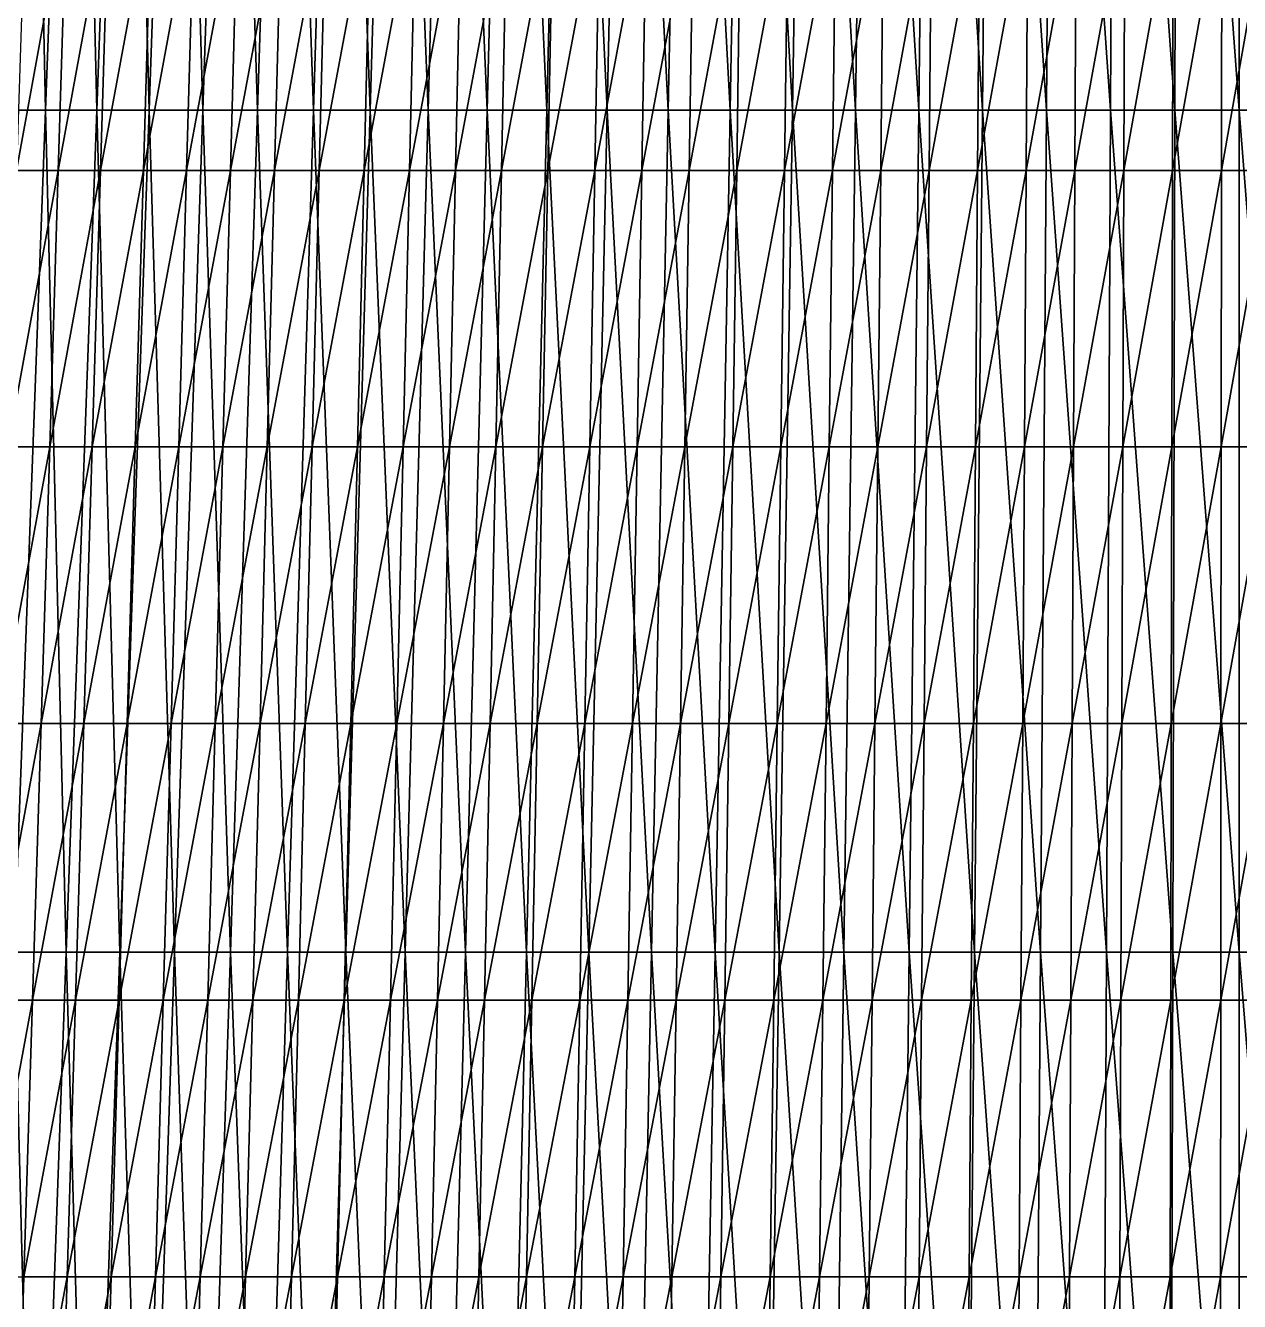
# Model space of a CAD drawing. Extents: x -53 to 3.8, y 0 to 88.2.
# Drawn here: x -37.31 to -24.65, y 31.48 to 44.79 of the extents above; entities that cross this region are included whole.
import ezdxf

# ---------------------------------------------------------------- set-up
doc = ezdxf.new("R2010")
doc.units = 0

msp = doc.modelspace()

# ---------------------------------------------------------------- linework, layer by layer
for points in [[(-37.6209, 43.9056, 20.2952), (-37.7823, 52.6867, 18.3792), (-37.2851, 52.6867, 18.7994)], [(-37.6209, 43.9056, 20.2952), (-37.2851, 52.6867, 18.7994), (-37.1015, 43.9056, 20.7198)], [(-37.1015, 43.9056, 20.7198), (-37.2851, 52.6867, 18.7994), (-36.7743, 52.6867, 19.2032)], [(-36.7743, 52.6867, 19.2032), (-36.5681, 43.9056, 21.1269), (-37.1015, 43.9056, 20.7198)], [(-36.2506, 52.6867, 19.5902), (-36.5681, 43.9056, 21.1269), (-36.7743, 52.6867, 19.2032)], [(-36.2506, 52.6867, 19.5902), (-36.0214, 43.9056, 21.5161), (-36.5681, 43.9056, 21.1269)], [(-35.7145, 52.6867, 19.96), (-36.0214, 43.9056, 21.5161), (-36.2506, 52.6867, 19.5902)], [(-35.7145, 52.6867, 19.96), (-35.462, 43.9056, 21.887), (-36.0214, 43.9056, 21.5161)], [(-35.1665, 52.6867, 20.3123), (-35.462, 43.9056, 21.887), (-35.7145, 52.6867, 19.96)], [(-35.462, 43.9056, 21.887), (-35.1665, 52.6867, 20.3123), (-34.8904, 43.9056, 22.2392)], [(-34.8904, 43.9056, 22.2392), (-35.1665, 52.6867, 20.3123), (-34.6074, 52.6867, 20.6467)], [(-34.8904, 43.9056, 22.2392), (-34.6074, 52.6867, 20.6467), (-34.3075, 43.9056, 22.5723)], [(-34.3075, 43.9056, 22.5723), (-34.6074, 52.6867, 20.6467), (-34.0377, 52.6867, 20.9628)], [(-34.0377, 52.6867, 20.9628), (-33.7137, 43.9056, 22.8859), (-34.3075, 43.9056, 22.5723)], [(-33.458, 52.6867, 21.2604), (-33.7137, 43.9056, 22.8859), (-34.0377, 52.6867, 20.9628)], [(-33.458, 52.6867, 21.2604), (-33.1098, 43.9056, 23.1796), (-33.7137, 43.9056, 22.8859)], [(-32.8689, 52.6867, 21.539), (-33.1098, 43.9056, 23.1796), (-33.458, 52.6867, 21.2604)], [(-32.8689, 52.6867, 21.539), (-32.4964, 43.9056, 23.453), (-33.1098, 43.9056, 23.1796)], [(-32.271, 52.6867, 21.7983), (-32.4964, 43.9056, 23.453), (-32.8689, 52.6867, 21.539)], [(-32.4964, 43.9056, 23.453), (-32.271, 52.6867, 21.7983), (-31.8741, 43.9056, 23.7058)], [(-31.8741, 43.9056, 23.7058), (-32.271, 52.6867, 21.7983), (-31.6649, 52.6867, 22.038)], [(-31.8741, 43.9056, 23.7058), (-31.6649, 52.6867, 22.038), (-31.2435, 43.9056, 23.9375)], [(-31.2435, 43.9056, 23.9375), (-31.6649, 52.6867, 22.038), (-31.0511, 52.6867, 22.2576)], [(-31.2435, 43.9056, 23.9375), (-31.0511, 52.6867, 22.2576), (-30.6055, 43.9056, 24.1479)], [(-30.6055, 43.9056, 24.1479), (-31.0511, 52.6867, 22.2576), (-30.4304, 52.6867, 22.457)], [(-30.4304, 52.6867, 22.457), (-29.9606, 43.9056, 24.3368), (-30.6055, 43.9056, 24.1479)], [(-29.8035, 52.6867, 22.6359), (-29.9606, 43.9056, 24.3368), (-30.4304, 52.6867, 22.457)], [(-29.8035, 52.6867, 22.6359), (-29.3098, 43.9056, 24.504), (-29.9606, 43.9056, 24.3368)], [(-29.171, 52.6867, 22.7944), (-29.3098, 43.9056, 24.504), (-29.8035, 52.6867, 22.6359)], [(-29.3098, 43.9056, 24.504), (-29.171, 52.6867, 22.7944), (-28.6538, 43.9056, 24.6495)], [(-28.6538, 43.9056, 24.6495), (-29.171, 52.6867, 22.7944), (-28.5337, 52.6867, 22.9322)], [(-28.6538, 43.9056, 24.6495), (-28.5337, 52.6867, 22.9322), (-27.9932, 43.9056, 24.773)], [(-27.9932, 43.9056, 24.773), (-28.5337, 52.6867, 22.9322), (-27.8922, 52.6867, 23.0492)], [(-27.9932, 43.9056, 24.773), (-27.8922, 52.6867, 23.0492), (-27.3288, 43.9056, 24.8745)], [(-27.3288, 43.9056, 24.8745), (-27.8922, 52.6867, 23.0492), (-27.2473, 52.6867, 23.1453)], [(-27.2473, 52.6867, 23.1453), (-26.6614, 43.9056, 24.9539), (-27.3288, 43.9056, 24.8745)], [(-26.5995, 52.6867, 23.2204), (-26.6614, 43.9056, 24.9539), (-27.2473, 52.6867, 23.1453)], [(-26.5995, 52.6867, 23.2204), (-25.9918, 43.9056, 25.0108), (-26.6614, 43.9056, 24.9539)], [(-25.9496, 52.6867, 23.2743), (-25.9918, 43.9056, 25.0108), (-26.5995, 52.6867, 23.2204)], [(-25.9496, 52.6867, 23.2743), (-25.3205, 43.9056, 25.0453), (-25.9918, 43.9056, 25.0108)], [(-25.2983, 52.6867, 23.3069), (-25.3205, 43.9056, 25.0453), (-25.9496, 52.6867, 23.2743)], [(-25.3205, 43.9056, 25.0453), (-25.2983, 52.6867, 23.3069), (-24.6485, 43.9056, 25.0572)], [(-24.6485, 43.9056, 25.0572), (-25.2983, 52.6867, 23.3069), (-24.6462, 52.6867, 23.3181)], [(-24.6485, 43.9056, 25.0572), (-24.6462, 52.6867, 23.3181), (-23.9765, 43.9056, 25.0465)], [(-36.8789, 46.1624, 25.2639), (-37.4039, 43.2773, 25.5247), (-36.9684, 43.2773, 25.7894)], [(-37.3118, 46.1624, 25.0028), (-37.4039, 43.2773, 25.5247), (-36.8789, 46.1624, 25.2639)], [(-36.9684, 43.2773, 25.7894), (-36.4406, 46.1624, 25.516), (-36.8789, 46.1624, 25.2639)], [(-36.5275, 43.2773, 26.0448), (-36.4406, 46.1624, 25.516), (-36.9684, 43.2773, 25.7894)], [(-36.5275, 43.2773, 26.0448), (-35.997, 46.1624, 25.7589), (-36.4406, 46.1624, 25.516)], [(-36.0812, 43.2773, 26.291), (-35.997, 46.1624, 25.7589), (-36.5275, 43.2773, 26.0448)], [(-35.5486, 46.1624, 25.9925), (-36.0812, 43.2773, 26.291), (-35.6299, 43.2773, 26.5277)], [(-35.997, 46.1624, 25.7589), (-36.0812, 43.2773, 26.291), (-35.5486, 46.1624, 25.9925)], [(-35.0953, 46.1624, 26.2168), (-35.6299, 43.2773, 26.5277), (-35.1737, 43.2773, 26.755)], [(-35.5486, 46.1624, 25.9925), (-35.6299, 43.2773, 26.5277), (-35.0953, 46.1624, 26.2168)], [(-35.1737, 43.2773, 26.755), (-34.6374, 46.1624, 26.4316), (-35.0953, 46.1624, 26.2168)], [(-34.7129, 43.2773, 26.9728), (-34.6374, 46.1624, 26.4316), (-35.1737, 43.2773, 26.755)], [(-34.7129, 43.2773, 26.9728), (-34.1752, 46.1624, 26.6369), (-34.6374, 46.1624, 26.4316)], [(-34.2475, 43.2773, 27.1808), (-34.1752, 46.1624, 26.6369), (-34.7129, 43.2773, 26.9728)], [(-33.7087, 46.1624, 26.8324), (-34.2475, 43.2773, 27.1808), (-33.7779, 43.2773, 27.3791)], [(-34.1752, 46.1624, 26.6369), (-34.2475, 43.2773, 27.1808), (-33.7087, 46.1624, 26.8324)], [(-33.2383, 46.1624, 27.0183), (-33.7779, 43.2773, 27.3791), (-33.3043, 43.2773, 27.5674)], [(-33.7087, 46.1624, 26.8324), (-33.7779, 43.2773, 27.3791), (-33.2383, 46.1624, 27.0183)], [(-32.7641, 46.1624, 27.1942), (-33.3043, 43.2773, 27.5674), (-32.8267, 43.2773, 27.7458)], [(-33.2383, 46.1624, 27.0183), (-33.3043, 43.2773, 27.5674), (-32.7641, 46.1624, 27.1942)], [(-32.8267, 43.2773, 27.7458), (-32.2863, 46.1624, 27.3602), (-32.7641, 46.1624, 27.1942)], [(-32.3456, 43.2773, 27.9141), (-32.2863, 46.1624, 27.3602), (-32.8267, 43.2773, 27.7458)], [(-31.8052, 46.1624, 27.5162), (-32.3456, 43.2773, 27.9141), (-31.8609, 43.2773, 28.0722)], [(-32.2863, 46.1624, 27.3602), (-32.3456, 43.2773, 27.9141), (-31.8052, 46.1624, 27.5162)], [(-31.3208, 46.1624, 27.662), (-31.8609, 43.2773, 28.0722), (-31.373, 43.2773, 28.2201)], [(-31.8052, 46.1624, 27.5162), (-31.8609, 43.2773, 28.0722), (-31.3208, 46.1624, 27.662)], [(-30.8334, 46.1624, 27.7976), (-31.373, 43.2773, 28.2201), (-30.8821, 43.2773, 28.3575)], [(-31.3208, 46.1624, 27.662), (-31.373, 43.2773, 28.2201), (-30.8334, 46.1624, 27.7976)], [(-30.8821, 43.2773, 28.3575), (-30.3433, 46.1624, 27.9228), (-30.8334, 46.1624, 27.7976)], [(-30.3883, 43.2773, 28.4845), (-30.3433, 46.1624, 27.9228), (-30.8821, 43.2773, 28.3575)], [(-29.8506, 46.1624, 28.0376), (-30.3883, 43.2773, 28.4845), (-29.8919, 43.2773, 28.6009)], [(-30.3433, 46.1624, 27.9228), (-30.3883, 43.2773, 28.4845), (-29.8506, 46.1624, 28.0376)], [(-29.3555, 46.1624, 28.1419), (-29.8919, 43.2773, 28.6009), (-29.3931, 43.2773, 28.7066)], [(-29.8506, 46.1624, 28.0376), (-29.8919, 43.2773, 28.6009), (-29.3555, 46.1624, 28.1419)], [(-28.8584, 46.1624, 28.2357), (-29.3931, 43.2773, 28.7066), (-28.8922, 43.2773, 28.8017)], [(-29.3555, 46.1624, 28.1419), (-29.3931, 43.2773, 28.7066), (-28.8584, 46.1624, 28.2357)], [(-28.8922, 43.2773, 28.8017), (-28.3594, 46.1624, 28.319), (-28.8584, 46.1624, 28.2357)], [(-28.3893, 43.2773, 28.8862), (-28.3594, 46.1624, 28.319), (-28.8922, 43.2773, 28.8017)], [(-27.8587, 46.1624, 28.3918), (-28.3893, 43.2773, 28.8862), (-27.8848, 43.2773, 28.9601)], [(-28.3594, 46.1624, 28.319), (-28.3893, 43.2773, 28.8862), (-27.8587, 46.1624, 28.3918)], [(-27.3566, 46.1624, 28.4542), (-27.8848, 43.2773, 28.9601), (-27.3788, 43.2773, 29.0233)], [(-27.8587, 46.1624, 28.3918), (-27.8848, 43.2773, 28.9601), (-27.3566, 46.1624, 28.4542)], [(-27.3788, 43.2773, 29.0233), (-26.8533, 46.1624, 28.506), (-27.3566, 46.1624, 28.4542)], [(-26.8716, 43.2773, 29.0759), (-26.8533, 46.1624, 28.506), (-27.3788, 43.2773, 29.0233)], [(-26.8716, 43.2773, 29.0759), (-26.349, 46.1624, 28.5473), (-26.8533, 46.1624, 28.506)], [(-26.3634, 43.2773, 29.1178), (-26.349, 46.1624, 28.5473), (-26.8716, 43.2773, 29.0759)], [(-26.3634, 43.2773, 29.1178), (-25.844, 46.1624, 28.5781), (-26.349, 46.1624, 28.5473)], [(-25.8544, 43.2773, 29.149), (-25.844, 46.1624, 28.5781), (-26.3634, 43.2773, 29.1178)], [(-25.8544, 43.2773, 29.149), (-25.3384, 46.1624, 28.5983), (-25.844, 46.1624, 28.5781)], [(-25.3449, 43.2773, 29.1695), (-25.3384, 46.1624, 28.5983), (-25.8544, 43.2773, 29.149)], [(-25.3449, 43.2773, 29.1695), (-24.8325, 46.1624, 28.608), (-25.3384, 46.1624, 28.5983)], [(-24.835, 43.2773, 29.1794), (-24.8325, 46.1624, 28.608), (-25.3449, 43.2773, 29.1695)], [(-24.835, 43.2773, 29.1794), (-24.3265, 46.1624, 28.6072), (-24.8325, 46.1624, 28.608)], [(-24.3251, 43.2773, 29.1786), (-24.3265, 46.1624, 28.6072), (-24.835, 43.2773, 29.1794)], [(-37.4287, 35.1245, 22.2364), (-37.6209, 43.9056, 20.2952), (-37.1015, 43.9056, 20.7198)], [(-37.1015, 43.9056, 20.7198), (-36.8857, 35.1245, 22.6636), (-37.4287, 35.1245, 22.2364)], [(-36.5681, 43.9056, 21.1269), (-36.8857, 35.1245, 22.6636), (-37.1015, 43.9056, 20.7198)], [(-36.5681, 43.9056, 21.1269), (-36.3284, 35.1245, 23.0722), (-36.8857, 35.1245, 22.6636)], [(-36.0214, 43.9056, 21.5161), (-36.3284, 35.1245, 23.0722), (-36.5681, 43.9056, 21.1269)], [(-36.0214, 43.9056, 21.5161), (-35.7574, 35.1245, 23.4617), (-36.3284, 35.1245, 23.0722)], [(-35.462, 43.9056, 21.887), (-35.7574, 35.1245, 23.4617), (-36.0214, 43.9056, 21.5161)], [(-35.7574, 35.1245, 23.4617), (-35.462, 43.9056, 21.887), (-35.1735, 35.1245, 23.8317)], [(-35.1735, 35.1245, 23.8317), (-35.462, 43.9056, 21.887), (-34.8904, 43.9056, 22.2392)], [(-35.1735, 35.1245, 23.8317), (-34.8904, 43.9056, 22.2392), (-34.5773, 35.1245, 24.1817)], [(-34.5773, 35.1245, 24.1817), (-34.8904, 43.9056, 22.2392), (-34.3075, 43.9056, 22.5723)], [(-34.3075, 43.9056, 22.5723), (-33.9695, 35.1245, 24.5113), (-34.5773, 35.1245, 24.1817)], [(-33.7137, 43.9056, 22.8859), (-33.9695, 35.1245, 24.5113), (-34.3075, 43.9056, 22.5723)], [(-33.7137, 43.9056, 22.8859), (-33.3507, 35.1245, 24.8202), (-33.9695, 35.1245, 24.5113)], [(-33.1098, 43.9056, 23.1796), (-33.3507, 35.1245, 24.8202), (-33.7137, 43.9056, 22.8859)], [(-33.1098, 43.9056, 23.1796), (-32.7218, 35.1245, 25.1077), (-33.3507, 35.1245, 24.8202)], [(-32.4964, 43.9056, 23.453), (-32.7218, 35.1245, 25.1077), (-33.1098, 43.9056, 23.1796)], [(-32.7218, 35.1245, 25.1077), (-32.4964, 43.9056, 23.453), (-32.0833, 35.1245, 25.3736)], [(-32.0833, 35.1245, 25.3736), (-32.4964, 43.9056, 23.453), (-31.8741, 43.9056, 23.7058)], [(-32.0833, 35.1245, 25.3736), (-31.8741, 43.9056, 23.7058), (-31.4359, 35.1245, 25.6174)], [(-31.4359, 35.1245, 25.6174), (-31.8741, 43.9056, 23.7058), (-31.2435, 43.9056, 23.9375)], [(-31.4359, 35.1245, 25.6174), (-31.2435, 43.9056, 23.9375), (-30.7805, 35.1245, 25.8388)], [(-30.7805, 35.1245, 25.8388), (-31.2435, 43.9056, 23.9375), (-30.6055, 43.9056, 24.1479)], [(-30.6055, 43.9056, 24.1479), (-30.1178, 35.1245, 26.0376), (-30.7805, 35.1245, 25.8388)], [(-29.9606, 43.9056, 24.3368), (-30.1178, 35.1245, 26.0376), (-30.6055, 43.9056, 24.1479)], [(-29.9606, 43.9056, 24.3368), (-29.4486, 35.1245, 26.2136), (-30.1178, 35.1245, 26.0376)], [(-29.3098, 43.9056, 24.504), (-29.4486, 35.1245, 26.2136), (-29.9606, 43.9056, 24.3368)], [(-29.4486, 35.1245, 26.2136), (-29.3098, 43.9056, 24.504), (-28.7738, 35.1245, 26.3668)], [(-28.7738, 35.1245, 26.3668), (-29.3098, 43.9056, 24.504), (-28.6538, 43.9056, 24.6495)], [(-28.7738, 35.1245, 26.3668), (-28.6538, 43.9056, 24.6495), (-28.0941, 35.1245, 26.4969)], [(-28.0941, 35.1245, 26.4969), (-28.6538, 43.9056, 24.6495), (-27.9932, 43.9056, 24.773)], [(-28.0941, 35.1245, 26.4969), (-27.9932, 43.9056, 24.773), (-27.4104, 35.1245, 26.6038)], [(-27.4104, 35.1245, 26.6038), (-27.9932, 43.9056, 24.773), (-27.3288, 43.9056, 24.8745)], [(-27.3288, 43.9056, 24.8745), (-26.7234, 35.1245, 26.6873), (-27.4104, 35.1245, 26.6038)], [(-26.6614, 43.9056, 24.9539), (-26.7234, 35.1245, 26.6873), (-27.3288, 43.9056, 24.8745)], [(-26.6614, 43.9056, 24.9539), (-26.0339, 35.1245, 26.7474), (-26.7234, 35.1245, 26.6873)], [(-25.9918, 43.9056, 25.0108), (-26.0339, 35.1245, 26.7474), (-26.6614, 43.9056, 24.9539)], [(-25.9918, 43.9056, 25.0108), (-25.3428, 35.1245, 26.7838), (-26.0339, 35.1245, 26.7474)], [(-25.3205, 43.9056, 25.0453), (-25.3428, 35.1245, 26.7838), (-25.9918, 43.9056, 25.0108)], [(-25.3428, 35.1245, 26.7838), (-25.3205, 43.9056, 25.0453), (-24.6508, 35.1245, 26.7963)], [(-24.6508, 35.1245, 26.7963), (-25.3205, 43.9056, 25.0453), (-24.6485, 43.9056, 25.0572)], [(-24.6508, 35.1245, 26.7963), (-24.6485, 43.9056, 25.0572), (-23.9588, 35.1245, 26.785)], [(-23.9588, 35.1245, 26.785), (-24.6485, 43.9056, 25.0572), (-23.9765, 43.9056, 25.0465)], [(-36.9684, 43.2773, 25.7894), (-37.4959, 40.3921, 26.0467), (-37.0579, 40.3921, 26.3148)], [(-37.4039, 43.2773, 25.5247), (-37.4959, 40.3921, 26.0467), (-36.9684, 43.2773, 25.7894)], [(-37.0579, 40.3921, 26.3148), (-36.5275, 43.2773, 26.0448), (-36.9684, 43.2773, 25.7894)], [(-36.6143, 40.3921, 26.5736), (-36.5275, 43.2773, 26.0448), (-37.0579, 40.3921, 26.3148)], [(-36.6143, 40.3921, 26.5736), (-36.0812, 43.2773, 26.291), (-36.5275, 43.2773, 26.0448)], [(-36.1654, 40.3921, 26.823), (-36.0812, 43.2773, 26.291), (-36.6143, 40.3921, 26.5736)], [(-35.6299, 43.2773, 26.5277), (-36.1654, 40.3921, 26.823), (-35.7113, 40.3921, 27.0629)], [(-36.0812, 43.2773, 26.291), (-36.1654, 40.3921, 26.823), (-35.6299, 43.2773, 26.5277)], [(-35.1737, 43.2773, 26.755), (-35.7113, 40.3921, 27.0629), (-35.2522, 40.3921, 27.2933)], [(-35.6299, 43.2773, 26.5277), (-35.7113, 40.3921, 27.0629), (-35.1737, 43.2773, 26.755)], [(-35.2522, 40.3921, 27.2933), (-34.7129, 43.2773, 26.9728), (-35.1737, 43.2773, 26.755)], [(-34.7883, 40.3921, 27.5139), (-34.7129, 43.2773, 26.9728), (-35.2522, 40.3921, 27.2933)], [(-34.7883, 40.3921, 27.5139), (-34.2475, 43.2773, 27.1808), (-34.7129, 43.2773, 26.9728)], [(-34.3199, 40.3921, 27.7247), (-34.2475, 43.2773, 27.1808), (-34.7883, 40.3921, 27.5139)], [(-33.7779, 43.2773, 27.3791), (-34.3199, 40.3921, 27.7247), (-33.8471, 40.3921, 27.9257)], [(-34.2475, 43.2773, 27.1808), (-34.3199, 40.3921, 27.7247), (-33.7779, 43.2773, 27.3791)], [(-33.3043, 43.2773, 27.5674), (-33.8471, 40.3921, 27.9257), (-33.3702, 40.3921, 28.1166)], [(-33.7779, 43.2773, 27.3791), (-33.8471, 40.3921, 27.9257), (-33.3043, 43.2773, 27.5674)], [(-33.3702, 40.3921, 28.1166), (-32.8267, 43.2773, 27.7458), (-33.3043, 43.2773, 27.5674)], [(-32.8894, 40.3921, 28.2974), (-32.8267, 43.2773, 27.7458), (-33.3702, 40.3921, 28.1166)], [(-32.8894, 40.3921, 28.2974), (-32.3456, 43.2773, 27.9141), (-32.8267, 43.2773, 27.7458)], [(-32.4048, 40.3921, 28.468), (-32.3456, 43.2773, 27.9141), (-32.8894, 40.3921, 28.2974)], [(-31.8609, 43.2773, 28.0722), (-32.4048, 40.3921, 28.468), (-31.9167, 40.3921, 28.6283)], [(-32.3456, 43.2773, 27.9141), (-32.4048, 40.3921, 28.468), (-31.8609, 43.2773, 28.0722)], [(-31.373, 43.2773, 28.2201), (-31.9167, 40.3921, 28.6283), (-31.4253, 40.3921, 28.7781)], [(-31.8609, 43.2773, 28.0722), (-31.9167, 40.3921, 28.6283), (-31.373, 43.2773, 28.2201)], [(-31.4253, 40.3921, 28.7781), (-30.8821, 43.2773, 28.3575), (-31.373, 43.2773, 28.2201)], [(-30.9307, 40.3921, 28.9175), (-30.8821, 43.2773, 28.3575), (-31.4253, 40.3921, 28.7781)], [(-30.9307, 40.3921, 28.9175), (-30.3883, 43.2773, 28.4845), (-30.8821, 43.2773, 28.3575)], [(-30.4333, 40.3921, 29.0462), (-30.3883, 43.2773, 28.4845), (-30.9307, 40.3921, 28.9175)], [(-29.8919, 43.2773, 28.6009), (-30.4333, 40.3921, 29.0462), (-29.9332, 40.3921, 29.1641)], [(-30.3883, 43.2773, 28.4845), (-30.4333, 40.3921, 29.0462), (-29.8919, 43.2773, 28.6009)], [(-29.3931, 43.2773, 28.7066), (-29.9332, 40.3921, 29.1641), (-29.4306, 40.3921, 29.2714)], [(-29.8919, 43.2773, 28.6009), (-29.9332, 40.3921, 29.1641), (-29.3931, 43.2773, 28.7066)], [(-29.4306, 40.3921, 29.2714), (-28.8922, 43.2773, 28.8017), (-29.3931, 43.2773, 28.7066)], [(-28.9259, 40.3921, 29.3678), (-28.8922, 43.2773, 28.8017), (-29.4306, 40.3921, 29.2714)], [(-28.9259, 40.3921, 29.3678), (-28.3893, 43.2773, 28.8862), (-28.8922, 43.2773, 28.8017)], [(-28.4193, 40.3921, 29.4535), (-28.3893, 43.2773, 28.8862), (-28.9259, 40.3921, 29.3678)], [(-27.8848, 43.2773, 28.9601), (-28.4193, 40.3921, 29.4535), (-27.9109, 40.3921, 29.5283)], [(-28.3893, 43.2773, 28.8862), (-28.4193, 40.3921, 29.4535), (-27.8848, 43.2773, 28.9601)], [(-27.3788, 43.2773, 29.0233), (-27.9109, 40.3921, 29.5283), (-27.401, 40.3921, 29.5924)], [(-27.8848, 43.2773, 28.9601), (-27.9109, 40.3921, 29.5283), (-27.3788, 43.2773, 29.0233)], [(-27.401, 40.3921, 29.5924), (-26.8716, 43.2773, 29.0759), (-27.3788, 43.2773, 29.0233)], [(-26.8899, 40.3921, 29.6457), (-26.8716, 43.2773, 29.0759), (-27.401, 40.3921, 29.5924)], [(-26.8899, 40.3921, 29.6457), (-26.3634, 43.2773, 29.1178), (-26.8716, 43.2773, 29.0759)], [(-26.3777, 40.3921, 29.6882), (-26.3634, 43.2773, 29.1178), (-26.8899, 40.3921, 29.6457)], [(-26.3777, 40.3921, 29.6882), (-25.8544, 43.2773, 29.149), (-26.3634, 43.2773, 29.1178)], [(-25.8648, 40.3921, 29.7199), (-25.8544, 43.2773, 29.149), (-26.3777, 40.3921, 29.6882)], [(-25.8648, 40.3921, 29.7199), (-25.3449, 43.2773, 29.1695), (-25.8544, 43.2773, 29.149)], [(-25.3513, 40.3921, 29.7407), (-25.3449, 43.2773, 29.1695), (-25.8648, 40.3921, 29.7199)], [(-25.3513, 40.3921, 29.7407), (-24.835, 43.2773, 29.1794), (-25.3449, 43.2773, 29.1695)], [(-24.8375, 40.3921, 29.7507), (-24.835, 43.2773, 29.1794), (-25.3513, 40.3921, 29.7407)], [(-24.8375, 40.3921, 29.7507), (-24.3251, 43.2773, 29.1786), (-24.835, 43.2773, 29.1794)], [(-24.3236, 40.3921, 29.7499), (-24.3251, 43.2773, 29.1786), (-24.8375, 40.3921, 29.7507)], [(-37.0579, 40.3921, 26.3148), (-37.5879, 37.507, 26.5686), (-37.1474, 37.507, 26.8402)], [(-37.4959, 40.3921, 26.0467), (-37.5879, 37.507, 26.5686), (-37.0579, 40.3921, 26.3148)], [(-37.1474, 37.507, 26.8402), (-36.6143, 40.3921, 26.5736), (-37.0579, 40.3921, 26.3148)], [(-36.7012, 37.507, 27.1024), (-36.6143, 40.3921, 26.5736), (-37.1474, 37.507, 26.8402)], [(-36.7012, 37.507, 27.1024), (-36.1654, 40.3921, 26.823), (-36.6143, 40.3921, 26.5736)], [(-36.2496, 37.507, 27.3551), (-36.1654, 40.3921, 26.823), (-36.7012, 37.507, 27.1024)], [(-35.7113, 40.3921, 27.0629), (-36.2496, 37.507, 27.3551), (-35.7926, 37.507, 27.5981)], [(-36.1654, 40.3921, 26.823), (-36.2496, 37.507, 27.3551), (-35.7113, 40.3921, 27.0629)], [(-35.2522, 40.3921, 27.2933), (-35.7926, 37.507, 27.5981), (-35.3306, 37.507, 27.8315)], [(-35.7113, 40.3921, 27.0629), (-35.7926, 37.507, 27.5981), (-35.2522, 40.3921, 27.2933)], [(-35.3306, 37.507, 27.8315), (-34.7883, 40.3921, 27.5139), (-35.2522, 40.3921, 27.2933)], [(-34.8638, 37.507, 28.055), (-34.7883, 40.3921, 27.5139), (-35.3306, 37.507, 27.8315)], [(-34.8638, 37.507, 28.055), (-34.3199, 40.3921, 27.7247), (-34.7883, 40.3921, 27.5139)], [(-34.3922, 37.507, 28.2687), (-34.3199, 40.3921, 27.7247), (-34.8638, 37.507, 28.055)], [(-33.8471, 40.3921, 27.9257), (-34.3922, 37.507, 28.2687), (-33.9163, 37.507, 28.4723)], [(-34.3199, 40.3921, 27.7247), (-34.3922, 37.507, 28.2687), (-33.8471, 40.3921, 27.9257)], [(-33.3702, 40.3921, 28.1166), (-33.9163, 37.507, 28.4723), (-33.4361, 37.507, 28.6658)], [(-33.8471, 40.3921, 27.9257), (-33.9163, 37.507, 28.4723), (-33.3702, 40.3921, 28.1166)], [(-33.4361, 37.507, 28.6658), (-32.8894, 40.3921, 28.2974), (-33.3702, 40.3921, 28.1166)], [(-32.952, 37.507, 28.849), (-32.8894, 40.3921, 28.2974), (-33.4361, 37.507, 28.6658)], [(-32.952, 37.507, 28.849), (-32.4048, 40.3921, 28.468), (-32.8894, 40.3921, 28.2974)], [(-32.464, 37.507, 29.0219), (-32.4048, 40.3921, 28.468), (-32.952, 37.507, 28.849)], [(-31.9167, 40.3921, 28.6283), (-32.464, 37.507, 29.0219), (-31.9724, 37.507, 29.1843)], [(-32.4048, 40.3921, 28.468), (-32.464, 37.507, 29.0219), (-31.9167, 40.3921, 28.6283)], [(-31.4253, 40.3921, 28.7781), (-31.9724, 37.507, 29.1843), (-31.4775, 37.507, 29.3362)], [(-31.9167, 40.3921, 28.6283), (-31.9724, 37.507, 29.1843), (-31.4253, 40.3921, 28.7781)], [(-31.4775, 37.507, 29.3362), (-30.9307, 40.3921, 28.9175), (-31.4253, 40.3921, 28.7781)], [(-30.9794, 37.507, 29.4774), (-30.9307, 40.3921, 28.9175), (-31.4775, 37.507, 29.3362)], [(-30.9794, 37.507, 29.4774), (-30.4333, 40.3921, 29.0462), (-30.9307, 40.3921, 28.9175)], [(-30.4783, 37.507, 29.6078), (-30.4333, 40.3921, 29.0462), (-30.9794, 37.507, 29.4774)], [(-29.9332, 40.3921, 29.1641), (-30.4783, 37.507, 29.6078), (-29.9745, 37.507, 29.7274)], [(-30.4333, 40.3921, 29.0462), (-30.4783, 37.507, 29.6078), (-29.9332, 40.3921, 29.1641)], [(-29.4306, 40.3921, 29.2714), (-29.9745, 37.507, 29.7274), (-29.4682, 37.507, 29.8361)], [(-29.9332, 40.3921, 29.1641), (-29.9745, 37.507, 29.7274), (-29.4306, 40.3921, 29.2714)], [(-29.4682, 37.507, 29.8361), (-28.9259, 40.3921, 29.3678), (-29.4306, 40.3921, 29.2714)], [(-28.9597, 37.507, 29.9338), (-28.9259, 40.3921, 29.3678), (-29.4682, 37.507, 29.8361)], [(-28.9597, 37.507, 29.9338), (-28.4193, 40.3921, 29.4535), (-28.9259, 40.3921, 29.3678)], [(-28.4492, 37.507, 30.0207), (-28.4193, 40.3921, 29.4535), (-28.9597, 37.507, 29.9338)], [(-27.9109, 40.3921, 29.5283), (-28.4492, 37.507, 30.0207), (-27.937, 37.507, 30.0966)], [(-28.4193, 40.3921, 29.4535), (-28.4492, 37.507, 30.0207), (-27.9109, 40.3921, 29.5283)], [(-27.401, 40.3921, 29.5924), (-27.937, 37.507, 30.0966), (-27.4232, 37.507, 30.1616)], [(-27.9109, 40.3921, 29.5283), (-27.937, 37.507, 30.0966), (-27.401, 40.3921, 29.5924)], [(-27.4232, 37.507, 30.1616), (-26.8899, 40.3921, 29.6457), (-27.401, 40.3921, 29.5924)], [(-26.9082, 37.507, 30.2156), (-26.8899, 40.3921, 29.6457), (-27.4232, 37.507, 30.1616)], [(-26.9082, 37.507, 30.2156), (-26.3777, 40.3921, 29.6882), (-26.8899, 40.3921, 29.6457)], [(-26.3921, 37.507, 30.2587), (-26.3777, 40.3921, 29.6882), (-26.9082, 37.507, 30.2156)], [(-26.3921, 37.507, 30.2587), (-25.8648, 40.3921, 29.7199), (-26.3777, 40.3921, 29.6882)], [(-25.8752, 37.507, 30.2908), (-25.8648, 40.3921, 29.7199), (-26.3921, 37.507, 30.2587)], [(-25.8752, 37.507, 30.2908), (-25.3513, 40.3921, 29.7407), (-25.8648, 40.3921, 29.7199)], [(-25.3578, 37.507, 30.3119), (-25.3513, 40.3921, 29.7407), (-25.8752, 37.507, 30.2908)], [(-25.3578, 37.507, 30.3119), (-24.8375, 40.3921, 29.7507), (-25.3513, 40.3921, 29.7407)], [(-24.84, 37.507, 30.3221), (-24.8375, 40.3921, 29.7507), (-25.3578, 37.507, 30.3119)], [(-24.84, 37.507, 30.3221), (-24.3236, 40.3921, 29.7499), (-24.8375, 40.3921, 29.7507)], [(-24.3221, 37.507, 30.3213), (-24.3236, 40.3921, 29.7499), (-24.84, 37.507, 30.3221)], [(-37.1474, 37.507, 26.8402), (-37.6799, 34.6218, 27.0906), (-37.2369, 34.6218, 27.3656)], [(-37.5879, 37.507, 26.5686), (-37.6799, 34.6218, 27.0906), (-37.1474, 37.507, 26.8402)], [(-37.2369, 34.6218, 27.3656), (-36.7012, 37.507, 27.1024), (-37.1474, 37.507, 26.8402)], [(-36.7881, 34.6218, 27.6312), (-36.7012, 37.507, 27.1024), (-37.2369, 34.6218, 27.3656)], [(-36.7881, 34.6218, 27.6312), (-36.2496, 37.507, 27.3551), (-36.7012, 37.507, 27.1024)], [(-36.3337, 34.6218, 27.8871), (-36.2496, 37.507, 27.3551), (-36.7881, 34.6218, 27.6312)], [(-35.7926, 37.507, 27.5981), (-36.3337, 34.6218, 27.8871), (-35.874, 34.6218, 28.1333)], [(-36.2496, 37.507, 27.3551), (-36.3337, 34.6218, 27.8871), (-35.7926, 37.507, 27.5981)], [(-35.3306, 37.507, 27.8315), (-35.874, 34.6218, 28.1333), (-35.4091, 34.6218, 28.3697)], [(-35.7926, 37.507, 27.5981), (-35.874, 34.6218, 28.1333), (-35.3306, 37.507, 27.8315)], [(-35.4091, 34.6218, 28.3697), (-34.8638, 37.507, 28.055), (-35.3306, 37.507, 27.8315)], [(-34.9392, 34.6218, 28.5962), (-34.8638, 37.507, 28.055), (-35.4091, 34.6218, 28.3697)], [(-34.9392, 34.6218, 28.5962), (-34.3922, 37.507, 28.2687), (-34.8638, 37.507, 28.055)], [(-34.4646, 34.6218, 28.8126), (-34.3922, 37.507, 28.2687), (-34.9392, 34.6218, 28.5962)], [(-33.9163, 37.507, 28.4723), (-34.4646, 34.6218, 28.8126), (-33.9855, 34.6218, 29.0189)], [(-34.3922, 37.507, 28.2687), (-34.4646, 34.6218, 28.8126), (-33.9163, 37.507, 28.4723)], [(-33.4361, 37.507, 28.6658), (-33.9855, 34.6218, 29.0189), (-33.5021, 34.6218, 29.2149)], [(-33.9163, 37.507, 28.4723), (-33.9855, 34.6218, 29.0189), (-33.4361, 37.507, 28.6658)], [(-33.5021, 34.6218, 29.2149), (-32.952, 37.507, 28.849), (-33.4361, 37.507, 28.6658)], [(-33.0146, 34.6218, 29.4006), (-32.952, 37.507, 28.849), (-33.5021, 34.6218, 29.2149)], [(-33.0146, 34.6218, 29.4006), (-32.464, 37.507, 29.0219), (-32.952, 37.507, 28.849)], [(-32.5232, 34.6218, 29.5757), (-32.464, 37.507, 29.0219), (-33.0146, 34.6218, 29.4006)], [(-31.9724, 37.507, 29.1843), (-32.5232, 34.6218, 29.5757), (-32.0282, 34.6218, 29.7403)], [(-32.464, 37.507, 29.0219), (-32.5232, 34.6218, 29.5757), (-31.9724, 37.507, 29.1843)], [(-31.4775, 37.507, 29.3362), (-32.0282, 34.6218, 29.7403), (-31.5297, 34.6218, 29.8942)], [(-31.9724, 37.507, 29.1843), (-32.0282, 34.6218, 29.7403), (-31.4775, 37.507, 29.3362)], [(-31.5297, 34.6218, 29.8942), (-30.9794, 37.507, 29.4774), (-31.4775, 37.507, 29.3362)], [(-31.028, 34.6218, 30.0373), (-30.9794, 37.507, 29.4774), (-31.5297, 34.6218, 29.8942)], [(-31.028, 34.6218, 30.0373), (-30.4783, 37.507, 29.6078), (-30.9794, 37.507, 29.4774)], [(-30.5233, 34.6218, 30.1695), (-30.4783, 37.507, 29.6078), (-31.028, 34.6218, 30.0373)], [(-29.9745, 37.507, 29.7274), (-30.5233, 34.6218, 30.1695), (-30.0158, 34.6218, 30.2907)], [(-30.4783, 37.507, 29.6078), (-30.5233, 34.6218, 30.1695), (-29.9745, 37.507, 29.7274)], [(-29.4682, 37.507, 29.8361), (-30.0158, 34.6218, 30.2907), (-29.5058, 34.6218, 30.4008)], [(-29.9745, 37.507, 29.7274), (-30.0158, 34.6218, 30.2907), (-29.4682, 37.507, 29.8361)], [(-29.5058, 34.6218, 30.4008), (-28.9597, 37.507, 29.9338), (-29.4682, 37.507, 29.8361)], [(-28.9935, 34.6218, 30.4999), (-28.9597, 37.507, 29.9338), (-29.5058, 34.6218, 30.4008)], [(-28.9935, 34.6218, 30.4999), (-28.4492, 37.507, 30.0207), (-28.9597, 37.507, 29.9338)], [(-28.4791, 34.6218, 30.5879), (-28.4492, 37.507, 30.0207), (-28.9935, 34.6218, 30.4999)], [(-27.937, 37.507, 30.0966), (-28.4791, 34.6218, 30.5879), (-27.9631, 34.6218, 30.6648)], [(-28.4492, 37.507, 30.0207), (-28.4791, 34.6218, 30.5879), (-27.937, 37.507, 30.0966)], [(-27.4232, 37.507, 30.1616), (-27.9631, 34.6218, 30.6648), (-27.4454, 34.6218, 30.7307)], [(-27.937, 37.507, 30.0966), (-27.9631, 34.6218, 30.6648), (-27.4232, 37.507, 30.1616)], [(-27.4454, 34.6218, 30.7307), (-26.9082, 37.507, 30.2156), (-27.4232, 37.507, 30.1616)], [(-26.9265, 34.6218, 30.7855), (-26.9082, 37.507, 30.2156), (-27.4454, 34.6218, 30.7307)], [(-26.9265, 34.6218, 30.7855), (-26.3921, 37.507, 30.2587), (-26.9082, 37.507, 30.2156)], [(-26.4065, 34.6218, 30.8291), (-26.3921, 37.507, 30.2587), (-26.9265, 34.6218, 30.7855)], [(-26.4065, 34.6218, 30.8291), (-25.8752, 37.507, 30.2908), (-26.3921, 37.507, 30.2587)], [(-25.8856, 34.6218, 30.8617), (-25.8752, 37.507, 30.2908), (-26.4065, 34.6218, 30.8291)], [(-25.8856, 34.6218, 30.8617), (-25.3578, 37.507, 30.3119), (-25.8752, 37.507, 30.2908)], [(-25.3642, 34.6218, 30.8831), (-25.3578, 37.507, 30.3119), (-25.8856, 34.6218, 30.8617)], [(-25.3642, 34.6218, 30.8831), (-24.84, 37.507, 30.3221), (-25.3578, 37.507, 30.3119)], [(-24.8425, 34.6218, 30.8935), (-24.84, 37.507, 30.3221), (-25.3642, 34.6218, 30.8831)], [(-24.8425, 34.6218, 30.8935), (-24.3221, 37.507, 30.3213), (-24.84, 37.507, 30.3221)], [(-24.3206, 34.6218, 30.8927), (-24.3221, 37.507, 30.3213), (-24.8425, 34.6218, 30.8935)], [(-37.4287, 35.1245, 22.2364), (-37.2033, 26.3434, 24.2003), (-37.7559, 26.3434, 23.753)], [(-36.8857, 35.1245, 22.6636), (-37.2033, 26.3434, 24.2003), (-37.4287, 35.1245, 22.2364)], [(-36.8857, 35.1245, 22.6636), (-36.6353, 26.3434, 24.6283), (-37.2033, 26.3434, 24.2003)], [(-36.3284, 35.1245, 23.0722), (-36.6353, 26.3434, 24.6283), (-36.8857, 35.1245, 22.6636)], [(-36.3284, 35.1245, 23.0722), (-36.0528, 26.3434, 25.0364), (-36.6353, 26.3434, 24.6283)], [(-35.7574, 35.1245, 23.4617), (-36.0528, 26.3434, 25.0364), (-36.3284, 35.1245, 23.0722)], [(-36.0528, 26.3434, 25.0364), (-35.7574, 35.1245, 23.4617), (-35.4565, 26.3434, 25.4241)], [(-35.4565, 26.3434, 25.4241), (-35.7574, 35.1245, 23.4617), (-35.1735, 35.1245, 23.8317)], [(-35.4565, 26.3434, 25.4241), (-35.1735, 35.1245, 23.8317), (-34.847, 26.3434, 25.7911)], [(-34.847, 26.3434, 25.7911), (-35.1735, 35.1245, 23.8317), (-34.5773, 35.1245, 24.1817)], [(-34.5773, 35.1245, 24.1817), (-34.2252, 26.3434, 26.1368), (-34.847, 26.3434, 25.7911)], [(-33.9695, 35.1245, 24.5113), (-34.2252, 26.3434, 26.1368), (-34.5773, 35.1245, 24.1817)], [(-33.9695, 35.1245, 24.5113), (-33.5917, 26.3434, 26.4607), (-34.2252, 26.3434, 26.1368)], [(-33.3507, 35.1245, 24.8202), (-33.5917, 26.3434, 26.4607), (-33.9695, 35.1245, 24.5113)], [(-33.3507, 35.1245, 24.8202), (-32.9472, 26.3434, 26.7624), (-33.5917, 26.3434, 26.4607)], [(-32.7218, 35.1245, 25.1077), (-32.9472, 26.3434, 26.7624), (-33.3507, 35.1245, 24.8202)], [(-32.9472, 26.3434, 26.7624), (-32.7218, 35.1245, 25.1077), (-32.2925, 26.3434, 27.0415)], [(-32.2925, 26.3434, 27.0415), (-32.7218, 35.1245, 25.1077), (-32.0833, 35.1245, 25.3736)], [(-32.2925, 26.3434, 27.0415), (-32.0833, 35.1245, 25.3736), (-31.6284, 26.3434, 27.2973)], [(-31.6284, 26.3434, 27.2973), (-32.0833, 35.1245, 25.3736), (-31.4359, 35.1245, 25.6174)], [(-31.6284, 26.3434, 27.2973), (-31.4359, 35.1245, 25.6174), (-30.9555, 26.3434, 27.5297)], [(-30.9555, 26.3434, 27.5297), (-31.4359, 35.1245, 25.6174), (-30.7805, 35.1245, 25.8388)], [(-30.7805, 35.1245, 25.8388), (-30.2749, 26.3434, 27.7384), (-30.9555, 26.3434, 27.5297)], [(-30.1178, 35.1245, 26.0376), (-30.2749, 26.3434, 27.7384), (-30.7805, 35.1245, 25.8388)], [(-30.1178, 35.1245, 26.0376), (-29.5874, 26.3434, 27.9232), (-30.2749, 26.3434, 27.7384)], [(-29.4486, 35.1245, 26.2136), (-29.5874, 26.3434, 27.9232), (-30.1178, 35.1245, 26.0376)], [(-29.5874, 26.3434, 27.9232), (-29.4486, 35.1245, 26.2136), (-28.8938, 26.3434, 28.084)], [(-28.8938, 26.3434, 28.084), (-29.4486, 35.1245, 26.2136), (-28.7738, 35.1245, 26.3668)], [(-28.8938, 26.3434, 28.084), (-28.7738, 35.1245, 26.3668), (-28.1951, 26.3434, 28.2207)], [(-28.1951, 26.3434, 28.2207), (-28.7738, 35.1245, 26.3668), (-28.0941, 35.1245, 26.4969)], [(-28.1951, 26.3434, 28.2207), (-28.0941, 35.1245, 26.4969), (-27.492, 26.3434, 28.333)], [(-27.492, 26.3434, 28.333), (-28.0941, 35.1245, 26.4969), (-27.4104, 35.1245, 26.6038)], [(-27.4104, 35.1245, 26.6038), (-26.7854, 26.3434, 28.4208), (-27.492, 26.3434, 28.333)], [(-26.7234, 35.1245, 26.6873), (-26.7854, 26.3434, 28.4208), (-27.4104, 35.1245, 26.6038)], [(-26.7234, 35.1245, 26.6873), (-26.0761, 26.3434, 28.4839), (-26.7854, 26.3434, 28.4208)], [(-26.0339, 35.1245, 26.7474), (-26.0761, 26.3434, 28.4839), (-26.7234, 35.1245, 26.6873)], [(-26.0339, 35.1245, 26.7474), (-25.365, 26.3434, 28.5222), (-26.0761, 26.3434, 28.4839)], [(-25.3428, 35.1245, 26.7838), (-25.365, 26.3434, 28.5222), (-26.0339, 35.1245, 26.7474)], [(-25.365, 26.3434, 28.5222), (-25.3428, 35.1245, 26.7838), (-24.6531, 26.3434, 28.5354)], [(-24.6531, 26.3434, 28.5354), (-25.3428, 35.1245, 26.7838), (-24.6508, 35.1245, 26.7963)], [(-24.6531, 26.3434, 28.5354), (-24.6508, 35.1245, 26.7963), (-23.9412, 26.3434, 28.5236)], [(-23.9412, 26.3434, 28.5236), (-24.6508, 35.1245, 26.7963), (-23.9588, 35.1245, 26.785)], [(-37.2369, 34.6218, 27.3656), (-37.772, 31.7367, 27.6125), (-37.3265, 31.7367, 27.891)], [(-37.6799, 34.6218, 27.0906), (-37.772, 31.7367, 27.6125), (-37.2369, 34.6218, 27.3656)], [(-37.3265, 31.7367, 27.891), (-36.7881, 34.6218, 27.6312), (-37.2369, 34.6218, 27.3656)], [(-36.875, 31.7367, 28.1599), (-36.7881, 34.6218, 27.6312), (-37.3265, 31.7367, 27.891)], [(-36.875, 31.7367, 28.1599), (-36.3337, 34.6218, 27.8871), (-36.7881, 34.6218, 27.6312)], [(-36.4179, 31.7367, 28.4192), (-36.3337, 34.6218, 27.8871), (-36.875, 31.7367, 28.1599)], [(-35.874, 34.6218, 28.1333), (-36.4179, 31.7367, 28.4192), (-35.9553, 31.7367, 28.6685)], [(-36.3337, 34.6218, 27.8871), (-36.4179, 31.7367, 28.4192), (-35.874, 34.6218, 28.1333)], [(-35.4091, 34.6218, 28.3697), (-35.9553, 31.7367, 28.6685), (-35.4875, 31.7367, 28.908)], [(-35.874, 34.6218, 28.1333), (-35.9553, 31.7367, 28.6685), (-35.4091, 34.6218, 28.3697)], [(-35.4875, 31.7367, 28.908), (-34.9392, 34.6218, 28.5962), (-35.4091, 34.6218, 28.3697)], [(-35.0146, 31.7367, 29.1373), (-34.9392, 34.6218, 28.5962), (-35.4875, 31.7367, 28.908)], [(-35.0146, 31.7367, 29.1373), (-34.4646, 34.6218, 28.8126), (-34.9392, 34.6218, 28.5962)], [(-34.537, 31.7367, 29.3566), (-34.4646, 34.6218, 28.8126), (-35.0146, 31.7367, 29.1373)], [(-33.9855, 34.6218, 29.0189), (-34.537, 31.7367, 29.3566), (-34.0547, 31.7367, 29.5655)], [(-34.4646, 34.6218, 28.8126), (-34.537, 31.7367, 29.3566), (-33.9855, 34.6218, 29.0189)], [(-33.5021, 34.6218, 29.2149), (-34.0547, 31.7367, 29.5655), (-33.568, 31.7367, 29.7641)], [(-33.9855, 34.6218, 29.0189), (-34.0547, 31.7367, 29.5655), (-33.5021, 34.6218, 29.2149)], [(-33.568, 31.7367, 29.7641), (-33.0146, 34.6218, 29.4006), (-33.5021, 34.6218, 29.2149)], [(-33.0772, 31.7367, 29.9522), (-33.0146, 34.6218, 29.4006), (-33.568, 31.7367, 29.7641)], [(-33.0772, 31.7367, 29.9522), (-32.5232, 34.6218, 29.5757), (-33.0146, 34.6218, 29.4006)], [(-32.5824, 31.7367, 30.1296), (-32.5232, 34.6218, 29.5757), (-33.0772, 31.7367, 29.9522)], [(-32.0282, 34.6218, 29.7403), (-32.5824, 31.7367, 30.1296), (-32.084, 31.7367, 30.2964)], [(-32.5232, 34.6218, 29.5757), (-32.5824, 31.7367, 30.1296), (-32.0282, 34.6218, 29.7403)], [(-31.5297, 34.6218, 29.8942), (-32.084, 31.7367, 30.2964), (-31.582, 31.7367, 30.4523)], [(-32.0282, 34.6218, 29.7403), (-32.084, 31.7367, 30.2964), (-31.5297, 34.6218, 29.8942)], [(-31.582, 31.7367, 30.4523), (-31.028, 34.6218, 30.0373), (-31.5297, 34.6218, 29.8942)], [(-31.0767, 31.7367, 30.5973), (-31.028, 34.6218, 30.0373), (-31.582, 31.7367, 30.4523)], [(-31.0767, 31.7367, 30.5973), (-30.5233, 34.6218, 30.1695), (-31.028, 34.6218, 30.0373)], [(-30.5683, 31.7367, 30.7312), (-30.5233, 34.6218, 30.1695), (-31.0767, 31.7367, 30.5973)], [(-30.0158, 34.6218, 30.2907), (-30.5683, 31.7367, 30.7312), (-30.0571, 31.7367, 30.854)], [(-30.5233, 34.6218, 30.1695), (-30.5683, 31.7367, 30.7312), (-30.0158, 34.6218, 30.2907)], [(-29.5058, 34.6218, 30.4008), (-30.0571, 31.7367, 30.854), (-29.5433, 31.7367, 30.9656)], [(-30.0158, 34.6218, 30.2907), (-30.0571, 31.7367, 30.854), (-29.5058, 34.6218, 30.4008)], [(-29.5433, 31.7367, 30.9656), (-28.9935, 34.6218, 30.4999), (-29.5058, 34.6218, 30.4008)], [(-29.0272, 31.7367, 31.066), (-28.9935, 34.6218, 30.4999), (-29.5433, 31.7367, 30.9656)], [(-29.0272, 31.7367, 31.066), (-28.4791, 34.6218, 30.5879), (-28.9935, 34.6218, 30.4999)], [(-28.5091, 31.7367, 31.1551), (-28.4791, 34.6218, 30.5879), (-29.0272, 31.7367, 31.066)], [(-27.9631, 34.6218, 30.6648), (-28.5091, 31.7367, 31.1551), (-27.9891, 31.7367, 31.2331)], [(-28.4791, 34.6218, 30.5879), (-28.5091, 31.7367, 31.1551), (-27.9631, 34.6218, 30.6648)], [(-27.4454, 34.6218, 30.7307), (-27.9891, 31.7367, 31.2331), (-27.4676, 31.7367, 31.2998)], [(-27.9631, 34.6218, 30.6648), (-27.9891, 31.7367, 31.2331), (-27.4454, 34.6218, 30.7307)], [(-27.4676, 31.7367, 31.2998), (-26.9265, 34.6218, 30.7855), (-27.4454, 34.6218, 30.7307)], [(-26.9448, 31.7367, 31.3553), (-26.9265, 34.6218, 30.7855), (-27.4676, 31.7367, 31.2998)], [(-26.9448, 31.7367, 31.3553), (-26.4065, 34.6218, 30.8291), (-26.9265, 34.6218, 30.7855)], [(-26.4208, 31.7367, 31.3996), (-26.4065, 34.6218, 30.8291), (-26.9448, 31.7367, 31.3553)], [(-26.4208, 31.7367, 31.3996), (-25.8856, 34.6218, 30.8617), (-26.4065, 34.6218, 30.8291)], [(-25.896, 31.7367, 31.4326), (-25.8856, 34.6218, 30.8617), (-26.4208, 31.7367, 31.3996)], [(-25.896, 31.7367, 31.4326), (-25.3642, 34.6218, 30.8831), (-25.8856, 34.6218, 30.8617)], [(-25.3707, 31.7367, 31.4543), (-25.3642, 34.6218, 30.8831), (-25.896, 31.7367, 31.4326)], [(-25.3707, 31.7367, 31.4543), (-24.8425, 34.6218, 30.8935), (-25.3642, 34.6218, 30.8831)], [(-24.845, 31.7367, 31.4648), (-24.8425, 34.6218, 30.8935), (-25.3707, 31.7367, 31.4543)], [(-24.845, 31.7367, 31.4648), (-24.3206, 34.6218, 30.8927), (-24.8425, 34.6218, 30.8935)], [(-24.3192, 31.7367, 31.464), (-24.3206, 34.6218, 30.8927), (-24.845, 31.7367, 31.4648)], [(-37.416, 28.8515, 28.4164), (-36.875, 31.7367, 28.1599), (-37.3265, 31.7367, 27.891)], [(-36.9619, 28.8515, 28.6887), (-36.875, 31.7367, 28.1599), (-37.416, 28.8515, 28.4164)], [(-36.9619, 28.8515, 28.6887), (-36.4179, 31.7367, 28.4192), (-36.875, 31.7367, 28.1599)], [(-36.5021, 28.8515, 28.9512), (-36.4179, 31.7367, 28.4192), (-36.9619, 28.8515, 28.6887)], [(-35.9553, 31.7367, 28.6685), (-36.5021, 28.8515, 28.9512), (-36.0367, 28.8515, 29.2037)], [(-36.4179, 31.7367, 28.4192), (-36.5021, 28.8515, 28.9512), (-35.9553, 31.7367, 28.6685)], [(-35.4875, 31.7367, 28.908), (-36.0367, 28.8515, 29.2037), (-35.566, 28.8515, 29.4462)], [(-35.9553, 31.7367, 28.6685), (-36.0367, 28.8515, 29.2037), (-35.4875, 31.7367, 28.908)], [(-35.566, 28.8515, 29.4462), (-35.0146, 31.7367, 29.1373), (-35.4875, 31.7367, 28.908)], [(-35.0901, 28.8515, 29.6785), (-35.0146, 31.7367, 29.1373), (-35.566, 28.8515, 29.4462)], [(-35.0901, 28.8515, 29.6785), (-34.537, 31.7367, 29.3566), (-35.0146, 31.7367, 29.1373)], [(-34.6093, 28.8515, 29.9005), (-34.537, 31.7367, 29.3566), (-35.0901, 28.8515, 29.6785)], [(-34.0547, 31.7367, 29.5655), (-34.6093, 28.8515, 29.9005), (-34.1239, 28.8515, 30.1121)], [(-34.537, 31.7367, 29.3566), (-34.6093, 28.8515, 29.9005), (-34.0547, 31.7367, 29.5655)], [(-33.568, 31.7367, 29.7641), (-34.1239, 28.8515, 30.1121), (-33.634, 28.8515, 30.3132)], [(-34.0547, 31.7367, 29.5655), (-34.1239, 28.8515, 30.1121), (-33.568, 31.7367, 29.7641)], [(-33.634, 28.8515, 30.3132), (-33.0772, 31.7367, 29.9522), (-33.568, 31.7367, 29.7641)], [(-33.1398, 28.8515, 30.5037), (-33.0772, 31.7367, 29.9522), (-33.634, 28.8515, 30.3132)], [(-33.1398, 28.8515, 30.5037), (-32.5824, 31.7367, 30.1296), (-33.0772, 31.7367, 29.9522)], [(-32.6417, 28.8515, 30.6835), (-32.5824, 31.7367, 30.1296), (-33.1398, 28.8515, 30.5037)], [(-32.084, 31.7367, 30.2964), (-32.6417, 28.8515, 30.6835), (-32.1397, 28.8515, 30.8524)], [(-32.5824, 31.7367, 30.1296), (-32.6417, 28.8515, 30.6835), (-32.084, 31.7367, 30.2964)], [(-31.582, 31.7367, 30.4523), (-32.1397, 28.8515, 30.8524), (-31.6342, 28.8515, 31.0103)], [(-32.084, 31.7367, 30.2964), (-32.1397, 28.8515, 30.8524), (-31.582, 31.7367, 30.4523)], [(-31.6342, 28.8515, 31.0103), (-31.0767, 31.7367, 30.5973), (-31.582, 31.7367, 30.4523)], [(-31.1253, 28.8515, 31.1572), (-31.0767, 31.7367, 30.5973), (-31.6342, 28.8515, 31.0103)], [(-31.1253, 28.8515, 31.1572), (-30.5683, 31.7367, 30.7312), (-31.0767, 31.7367, 30.5973)], [(-30.6133, 28.8515, 31.2929), (-30.5683, 31.7367, 30.7312), (-31.1253, 28.8515, 31.1572)], [(-30.0571, 31.7367, 30.854), (-30.6133, 28.8515, 31.2929), (-30.0984, 28.8515, 31.4173)], [(-30.5683, 31.7367, 30.7312), (-30.6133, 28.8515, 31.2929), (-30.0571, 31.7367, 30.854)], [(-29.5433, 31.7367, 30.9656), (-30.0984, 28.8515, 31.4173), (-29.5809, 28.8515, 31.5303)], [(-30.0571, 31.7367, 30.854), (-30.0984, 28.8515, 31.4173), (-29.5433, 31.7367, 30.9656)], [(-29.5809, 28.8515, 31.5303), (-29.0272, 31.7367, 31.066), (-29.5433, 31.7367, 30.9656)], [(-29.061, 28.8515, 31.632), (-29.0272, 31.7367, 31.066), (-29.5809, 28.8515, 31.5303)], [(-29.061, 28.8515, 31.632), (-28.5091, 31.7367, 31.1551), (-29.0272, 31.7367, 31.066)], [(-28.539, 28.8515, 31.7224), (-28.5091, 31.7367, 31.1551), (-29.061, 28.8515, 31.632)], [(-27.9891, 31.7367, 31.2331), (-28.539, 28.8515, 31.7224), (-28.0152, 28.8515, 31.8013)], [(-28.5091, 31.7367, 31.1551), (-28.539, 28.8515, 31.7224), (-27.9891, 31.7367, 31.2331)], [(-27.4676, 31.7367, 31.2998), (-28.0152, 28.8515, 31.8013), (-27.4898, 28.8515, 31.8689)], [(-27.9891, 31.7367, 31.2331), (-28.0152, 28.8515, 31.8013), (-27.4676, 31.7367, 31.2998)], [(-27.4898, 28.8515, 31.8689), (-26.9448, 31.7367, 31.3553), (-27.4676, 31.7367, 31.2998)], [(-26.963, 28.8515, 31.9252), (-26.9448, 31.7367, 31.3553), (-27.4898, 28.8515, 31.8689)], [(-26.963, 28.8515, 31.9252), (-26.4208, 31.7367, 31.3996), (-26.9448, 31.7367, 31.3553)], [(-26.4352, 28.8515, 31.97), (-26.4208, 31.7367, 31.3996), (-26.963, 28.8515, 31.9252)], [(-26.4352, 28.8515, 31.97), (-25.896, 31.7367, 31.4326), (-26.4208, 31.7367, 31.3996)], [(-25.9065, 28.8515, 32.0035), (-25.896, 31.7367, 31.4326), (-26.4352, 28.8515, 31.97)], [(-25.9065, 28.8515, 32.0035), (-25.3707, 31.7367, 31.4543), (-25.896, 31.7367, 31.4326)], [(-25.3771, 28.8515, 32.0255), (-25.3707, 31.7367, 31.4543), (-25.9065, 28.8515, 32.0035)], [(-25.3771, 28.8515, 32.0255), (-24.845, 31.7367, 31.4648), (-25.3707, 31.7367, 31.4543)], [(-24.8475, 28.8515, 32.0362), (-24.845, 31.7367, 31.4648), (-25.3771, 28.8515, 32.0255)], [(-24.8475, 28.8515, 32.0362), (-24.3192, 31.7367, 31.464), (-24.845, 31.7367, 31.4648)], [(-24.3177, 28.8515, 32.0354), (-24.3192, 31.7367, 31.464), (-24.8475, 28.8515, 32.0362)]]:
    msp.add_3dface(points)

doc.saveas('drawing.dxf')
